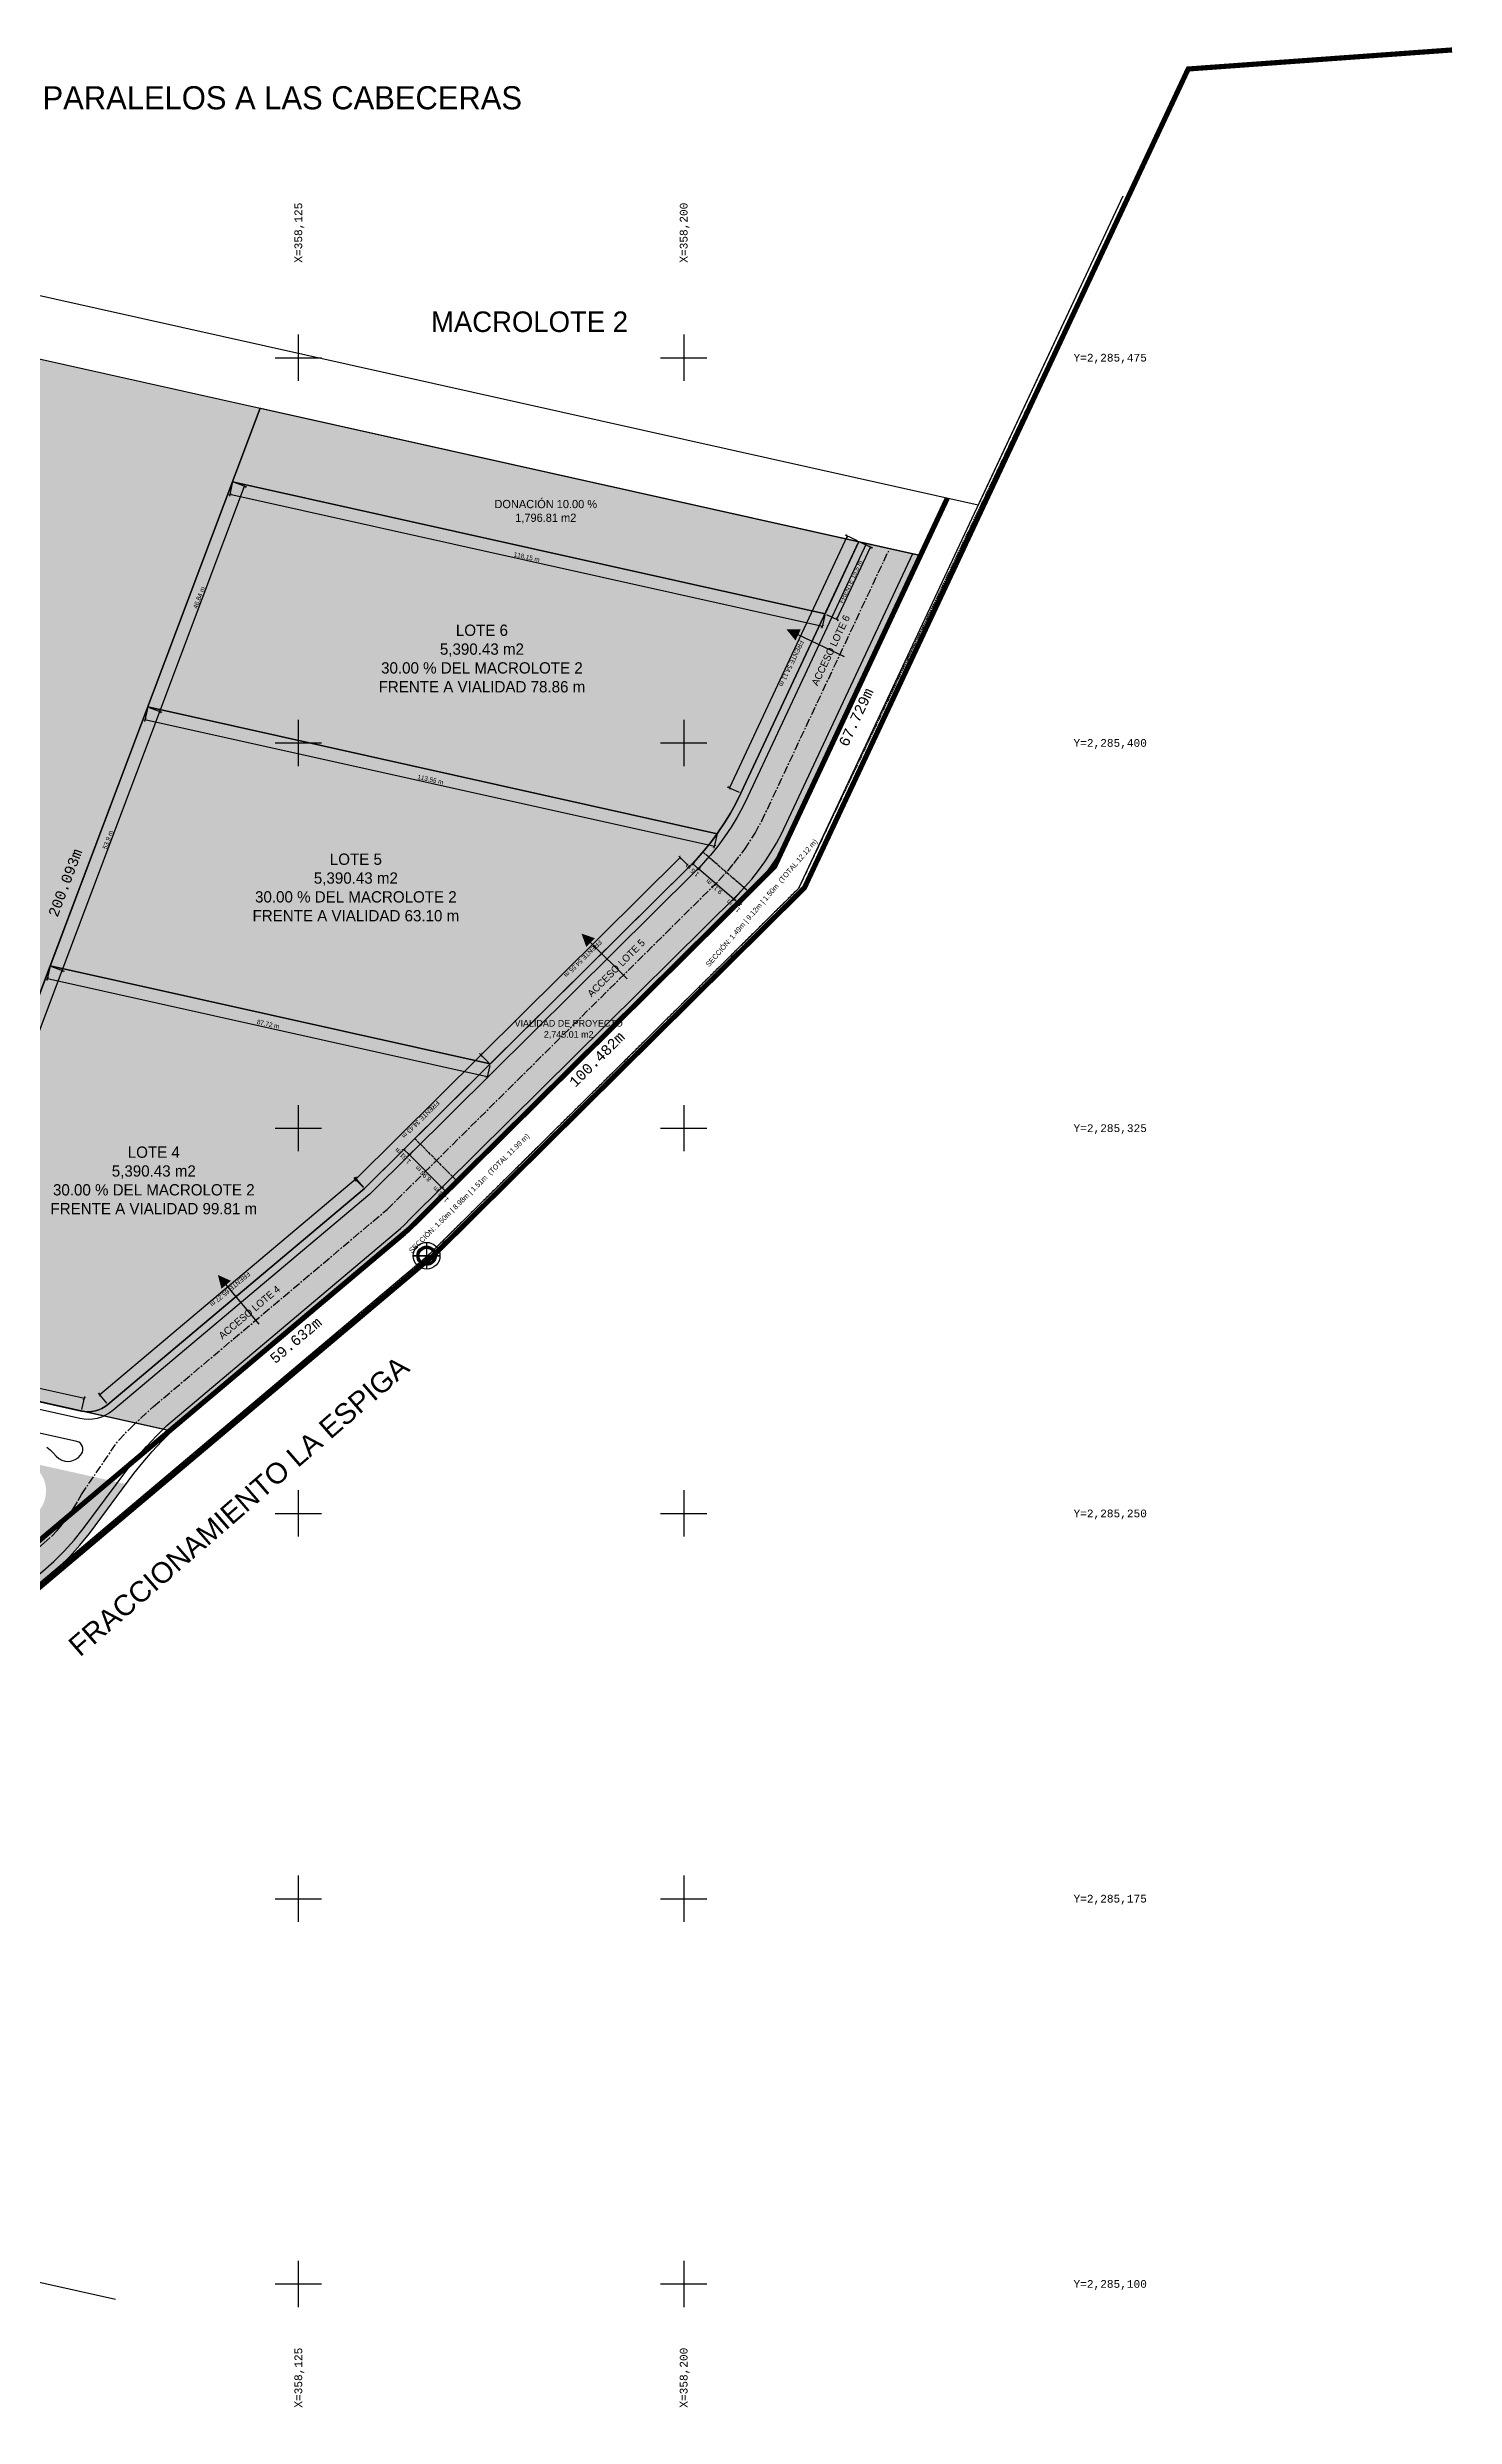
# Model space of a CAD drawing. Header units: metres. Extents: x 357773 to 358350, y 2285074 to 2285535.
# Drawn here: x 358076.2 to 358350, y 2285074.2 to 2285535.4 of the extents above; entities that cross this region are included whole.
import ezdxf
from ezdxf.enums import TextEntityAlignment as Align

# ---------------------------------------------------------------- set-up
doc = ezdxf.new("R2010")
doc.units = ezdxf.units.M
doc.header["$LTSCALE"] = 0.5
for name, pattern in [('CENTER', [5.08, 3.175, -0.635, 0.635, -0.635]), ('CENTRO1', [0.44, 0.2, -0.08, 0.08, -0.08]), ('DASHED', [1.524, 1.27, -0.254]), ('DASHED2', [0.762, 0.635, -0.127])]:
    doc.linetypes.add(name, pattern=pattern)
for name, color, linetype in [('_Ejido Menchaca', 4, 'Continuous'), ('_Traza', 7, 'Continuous'), ('_Traza Urbana', 5, 'Continuous'), ('COTAS', 6, 'Continuous'), ('CVL_RET_TX', 2, 'Continuous'), ('CVL_RETUTM', 8, 'Continuous'), ('DONACION', 3, 'Continuous'), ('Formato Catastro', 7, 'Continuous'), ('LOTES', 2, 'Continuous'), ('MOJONERA', 1, 'Continuous'), ('Polígono', 7, 'Continuous'), ('TEXTOS', 7, 'Continuous'), ('VIAL_ASFALTO', 8, 'Continuous'), ('ZONA PARCELADA', 7, 'Continuous')]:
    doc.layers.add(name, color=color, linetype=linetype)
doc.layers.add('Distancias', color=7, linetype='Continuous', plot=False)
doc.styles.add('ARIAL', font='arial.ttf')
doc.styles.add('MONOTXT4', font='monotxt4.shx')
doc.styles.add('OpenSansCondensed-Light', font='OpenSansCondensed-Light.ttf')
doc.dimstyles.new('COTAS_M', dxfattribs={"dimtxt": 0.9, "dimasz": 0.6, "dimexe": 0.4, "dimexo": 0.3, "dimgap": 0.2, "dimtad": 1, "dimzin": 12, "dimdsep": 46, "dimtxsty": 'OpenSansCondensed-Light', "dimblk": 'ARCHTICK', "dimcen": 2.5, "dimclrd": 256, "dimclre": 256, "dimclrt": 256, "dimazin": 3, "dimtfac": 0.5, "dimtmove": 2, "dimatfit": 3})

# ---------------------------------------------------------------- blocks, each defined once
blk = doc.blocks.new('5')
at = {"layer": 'MOJONERA', "ltscale": 0.05}
h = blk.add_hatch(color=256, dxfattribs=at)
edge = h.paths.add_edge_path()
edge.add_ellipse((137.546, 95.6), major_axis=(0.132, 0.132), ratio=1, start_angle=0, end_angle=360)
edge = h.paths.add_edge_path(flags=16)
edge.add_ellipse((137.546, 95.6), major_axis=(0.102, 0.102), ratio=1, start_angle=0, end_angle=360)
at = {"layer": 'MOJONERA', "const_width": 0.0289}
for points in [[(137.546, 95.343), (137.546, 95.857)], [(137.289, 95.6), (137.804, 95.6)]]:
    blk.add_lwpolyline(points, dxfattribs=at)
at = {"layer": 'MOJONERA', "ltscale": 0.05}
for major_axis, start_param, end_param in [((0.182, 0.182), 5.401458427801168, 11.68464373498075), ((0.132, 0.132), 5.401458427801197, 11.68464373498078), ((0.102, 0.102), 5.401458427801134, 11.68464373498072)]:
    blk.add_ellipse((137.546, 95.6), major_axis=major_axis, ratio=1, start_param=start_param, end_param=end_param, dxfattribs=at)
blk = doc.blocks.new('_ARCHTICK')
at = {"color": 0, "linetype": 'BYBLOCK', "const_width": 0.15}
blk.add_lwpolyline([(-0.5, -0.5), (0.5, 0.5)], dxfattribs=at)
blk = doc.blocks.new('*D12')
for p, q in [((358136.26, 2285315.17), (358086.34, 2285273.12)), ((358137.68, 2285313.49), (358136, 2285315.48)), ((358087.76, 2285271.44), (358086.08, 2285273.43))]:
    blk.add_line(p, q)
at = {"layer": 'Defpoints'}
for p in [(358136.26, 2285315.17), (358137.87, 2285313.26), (358087.95, 2285271.21)]:
    blk.add_point(p, dxfattribs=at)
at = {"layer": 'COTAS', "xscale": 0.6, "yscale": 0.6}
for p, rotation in [((358136.26, 2285315.17), 40.1090357097693), ((358086.34, 2285273.12), -139.8909642902307)]:
    blk.add_blockref('_ARCHTICK', p, dxfattribs=dict(at, rotation=rotation))
at = {"layer": 'COTAS', "insert": (358111.72, 2285293.65), "char_height": 0.9, "attachment_point": 5, "rotation": 220.109, "style": 'OpenSansCondensed-Light'}
blk.add_mtext('FRENTE 65.27 m', dxfattribs=at)
blk = doc.blocks.new('*D13')
for p, q in [((358047.15, 2285278.19), (358047.71, 2285280.73)), ((358083.36, 2285272.38), (358047.62, 2285280.34)), ((358082.89, 2285270.23), (358083.45, 2285272.77))]:
    blk.add_line(p, q)
at = {"layer": 'Defpoints'}
for p in [(358047.08, 2285277.9), (358082.82, 2285269.94), (358083.36, 2285272.38)]:
    blk.add_point(p, dxfattribs=at)
at = {"layer": 'COTAS', "xscale": 0.6, "yscale": 0.6}
for p, rotation in [((358047.62, 2285280.34), 167.444036286294), ((358083.36, 2285272.38), 347.444036286294)]:
    blk.add_blockref('_ARCHTICK', p, dxfattribs=dict(at, rotation=rotation))
at = {"layer": 'COTAS', "insert": (358065.35, 2285275.73), "char_height": 0.9, "attachment_point": 5, "rotation": 167.444, "style": 'OpenSansCondensed-Light'}
blk.add_mtext('36.62 m', dxfattribs=at)
blk = doc.blocks.new('*D14')
for p, q in [((358049.42, 2285277.02), (358079.05, 2285355.7)), ((358076.99, 2285356.48), (358079.42, 2285355.56)), ((358047.36, 2285277.79), (358049.79, 2285276.88))]:
    blk.add_line(p, q)
at = {"layer": 'Defpoints'}
for p in [(358076.71, 2285356.58), (358047.08, 2285277.9), (358049.42, 2285277.02)]:
    blk.add_point(p, dxfattribs=at)
at = {"layer": 'COTAS', "xscale": 0.6, "yscale": 0.6}
for p, rotation in [((358079.05, 2285355.7), 69.36419303695769), ((358049.42, 2285277.02), 249.3641930369577)]:
    blk.add_blockref('_ARCHTICK', p, dxfattribs=dict(at, rotation=rotation))
at = {"layer": 'COTAS', "insert": (358063.63, 2285316.59), "char_height": 0.9, "attachment_point": 5, "rotation": 69.3642, "style": 'OpenSansCondensed-Light'}
blk.add_mtext('84.08 m', dxfattribs=at)
blk = doc.blocks.new('*D15')
for p, q in [((358076.65, 2285356.29), (358076.08, 2285353.75)), ((358076.17, 2285354.14), (358161.78, 2285335.06)), ((358162.26, 2285337.21), (358161.69, 2285334.67))]:
    blk.add_line(p, q)
at = {"layer": 'Defpoints'}
for p in [(358076.71, 2285356.58), (358076.17, 2285354.14), (358162.33, 2285337.5)]:
    blk.add_point(p, dxfattribs=at)
at = {"layer": 'COTAS', "xscale": 0.6, "yscale": 0.6}
for p, rotation in [((358076.17, 2285354.14), 167.43422828448936), ((358161.78, 2285335.06), -12.565771715510639)]:
    blk.add_blockref('_ARCHTICK', p, dxfattribs=dict(at, rotation=rotation))
at = {"layer": 'COTAS', "insert": (358119.12, 2285345.24), "char_height": 0.9, "attachment_point": 5, "rotation": 347.4342, "style": 'OpenSansCondensed-Light'}
blk.add_mtext('87.72 m', dxfattribs=at)
blk = doc.blocks.new('*D16')
for p, q in [((358160.57, 2285339.27), (358136.11, 2285315.04)), ((358162.11, 2285337.71), (358160.28, 2285339.56)), ((358137.66, 2285313.47), (358135.83, 2285315.32))]:
    blk.add_line(p, q)
at = {"layer": 'Defpoints'}
for p in [(358160.57, 2285339.27), (358162.33, 2285337.5), (358137.87, 2285313.26)]:
    blk.add_point(p, dxfattribs=at)
at = {"layer": 'COTAS', "xscale": 0.6, "yscale": 0.6}
for p, rotation in [((358160.57, 2285339.27), 44.74503000060815), ((358136.11, 2285315.04), -135.25496999939185)]:
    blk.add_blockref('_ARCHTICK', p, dxfattribs=dict(at, rotation=rotation))
at = {"layer": 'COTAS', "insert": (358148.8, 2285326.69), "char_height": 0.9, "attachment_point": 5, "rotation": 224.745, "style": 'OpenSansCondensed-Light'}
blk.add_mtext('FRENTE 34.43 m', dxfattribs=at)
blk = doc.blocks.new('*D17')
for p, q in [((358199.31, 2285377.68), (358160.57, 2285339.27)), ((358200.86, 2285376.11), (358199.03, 2285377.96)), ((358162.11, 2285337.71), (358160.28, 2285339.56))]:
    blk.add_line(p, q)
at = {"layer": 'Defpoints'}
for p in [(358199.31, 2285377.68), (358201.07, 2285375.9), (358162.33, 2285337.5)]:
    blk.add_point(p, dxfattribs=at)
at = {"layer": 'COTAS', "xscale": 0.6, "yscale": 0.6}
for p, rotation in [((358199.31, 2285377.68), 44.74503000062737), ((358160.57, 2285339.27), -135.25496999937263)]:
    blk.add_blockref('_ARCHTICK', p, dxfattribs=dict(at, rotation=rotation))
at = {"layer": 'COTAS', "insert": (358180.4, 2285358.01), "char_height": 0.9, "attachment_point": 5, "rotation": 224.745, "style": 'OpenSansCondensed-Light'}
blk.add_mtext('FRENTE 54.55 m', dxfattribs=at)
blk = doc.blocks.new('*D18')
for p, q in [((358095.99, 2285406.92), (358098.42, 2285406)), ((358079.05, 2285355.7), (358098.05, 2285406.14)), ((358076.99, 2285356.48), (358079.42, 2285355.56))]:
    blk.add_line(p, q)
at = {"layer": 'Defpoints'}
for p in [(358095.71, 2285407.02), (358076.71, 2285356.58), (358079.05, 2285355.7)]:
    blk.add_point(p, dxfattribs=at)
at = {"layer": 'COTAS', "xscale": 0.6, "yscale": 0.6}
for p, rotation in [((358098.05, 2285406.14), 69.36419303691648), ((358079.05, 2285355.7), 249.36419303691648)]:
    blk.add_blockref('_ARCHTICK', p, dxfattribs=dict(at, rotation=rotation))
at = {"layer": 'COTAS', "insert": (358087.94, 2285381.15), "char_height": 0.9, "attachment_point": 5, "rotation": 69.3642, "style": 'OpenSansCondensed-Light'}
blk.add_mtext('53.9 m', dxfattribs=at)
blk = doc.blocks.new('*D19')
for p, q in [((358095.64, 2285406.73), (358095.07, 2285404.19)), ((358095.16, 2285404.58), (358205.99, 2285379.88)), ((358206.47, 2285382.03), (358205.9, 2285379.49))]:
    blk.add_line(p, q)
at = {"layer": 'Defpoints'}
for p in [(358095.71, 2285407.02), (358095.16, 2285404.58), (358206.53, 2285382.32)]:
    blk.add_point(p, dxfattribs=at)
at = {"layer": 'COTAS', "xscale": 0.6, "yscale": 0.6}
for p, rotation in [((358095.16, 2285404.58), 167.4342282846154), ((358205.99, 2285379.88), -12.565771715384626)]:
    blk.add_blockref('_ARCHTICK', p, dxfattribs=dict(at, rotation=rotation))
at = {"layer": 'COTAS', "insert": (358150.72, 2285392.86), "char_height": 0.9, "attachment_point": 5, "rotation": 347.4342, "style": 'OpenSansCondensed-Light'}
blk.add_mtext('113.55 m', dxfattribs=at)
blk = doc.blocks.new('*D20')
for p, q in [((358098.05, 2285406.14), (358114.55, 2285449.98)), ((358112.5, 2285450.75), (358114.93, 2285449.84)), ((358095.99, 2285406.92), (358098.42, 2285406))]:
    blk.add_line(p, q)
at = {"layer": 'Defpoints'}
for p in [(358112.21, 2285450.86), (358095.71, 2285407.02), (358098.05, 2285406.14)]:
    blk.add_point(p, dxfattribs=at)
at = {"layer": 'COTAS', "xscale": 0.6, "yscale": 0.6}
for p, rotation in [((358114.55, 2285449.98), 69.36419303699378), ((358098.05, 2285406.14), 249.36419303699378)]:
    blk.add_blockref('_ARCHTICK', p, dxfattribs=dict(at, rotation=rotation))
at = {"layer": 'COTAS', "insert": (358105.69, 2285428.29), "char_height": 0.9, "attachment_point": 5, "rotation": 69.3642, "style": 'OpenSansCondensed-Light'}
blk.add_mtext('46.84 m', dxfattribs=at)
blk = doc.blocks.new('*D21')
for p, q in [((358112.15, 2285450.57), (358111.58, 2285448.03)), ((358111.67, 2285448.42), (358226.99, 2285422.71)), ((358227.47, 2285424.86), (358226.9, 2285422.32))]:
    blk.add_line(p, q)
at = {"layer": 'Defpoints'}
for p in [(358111.67, 2285448.42), (358112.21, 2285450.86), (358227.53, 2285425.15)]:
    blk.add_point(p, dxfattribs=at)
at = {"layer": 'COTAS', "xscale": 0.6, "yscale": 0.6}
for p, rotation in [((358111.67, 2285448.42), 167.4342282845577), ((358226.99, 2285422.71), -12.565771715442322)]:
    blk.add_blockref('_ARCHTICK', p, dxfattribs=dict(at, rotation=rotation))
at = {"layer": 'COTAS', "insert": (358169.47, 2285436.2), "char_height": 0.9, "attachment_point": 5, "rotation": 347.4342, "style": 'OpenSansCondensed-Light'}
blk.add_mtext('118.15 m', dxfattribs=at)
blk = doc.blocks.new('*D22')
for p, q in [((358234.38, 2285439.06), (358236.74, 2285437.96)), ((358229.8, 2285424.09), (358236.37, 2285438.13)), ((358227.81, 2285425.03), (358230.16, 2285423.92))]:
    blk.add_line(p, q)
at = {"layer": 'Defpoints'}
for p in [(358234.11, 2285439.19), (358227.53, 2285425.15), (358229.8, 2285424.09)]:
    blk.add_point(p, dxfattribs=at)
at = {"layer": 'COTAS', "xscale": 0.6, "yscale": 0.6}
for p, rotation in [((358236.37, 2285438.13), 64.89355395375449), ((358229.8, 2285424.09), 244.8935539537545)]:
    blk.add_blockref('_ARCHTICK', p, dxfattribs=dict(at, rotation=rotation))
at = {"layer": 'COTAS', "insert": (358232.5, 2285431.39), "char_height": 0.9, "attachment_point": 5, "rotation": 64.8936, "style": 'OpenSansCondensed-Light'}
blk.add_mtext('FRENTE 15.5 m', dxfattribs=at)
blk = doc.blocks.new('*D23')
for p, q in [((358231.85, 2285440.25), (358208.89, 2285391.25)), ((358233.84, 2285439.32), (358231.48, 2285440.42)), ((358210.88, 2285390.32), (358208.52, 2285391.42))]:
    blk.add_line(p, q)
at = {"layer": 'Defpoints'}
for p in [(358231.85, 2285440.25), (358234.11, 2285439.19), (358211.15, 2285390.19)]:
    blk.add_point(p, dxfattribs=at)
at = {"layer": 'COTAS', "xscale": 0.6, "yscale": 0.6}
for p, rotation in [((358231.85, 2285440.25), 64.89355395416987), ((358208.89, 2285391.25), -115.10644604583013)]:
    blk.add_blockref('_ARCHTICK', p, dxfattribs=dict(at, rotation=rotation))
at = {"layer": 'COTAS', "insert": (358220.95, 2285415.47), "char_height": 0.9, "attachment_point": 5, "rotation": 244.8936, "style": 'OpenSansCondensed-Light'}
blk.add_mtext('FRENTE 54.11 m', dxfattribs=at)
blk = doc.blocks.new('*D30')
for p, q in [((358154.84, 2285315.32), (358152.64, 2285313.14)), ((358155.9, 2285314.26), (358153.7, 2285312.07)), ((358153.99, 2285312.36), (358152.93, 2285313.42))]:
    blk.add_line(p, q)
at = {"layer": 'Defpoints'}
for p in [(358155.06, 2285315.54), (358156.12, 2285314.47), (358153.99, 2285312.36)]:
    blk.add_point(p, dxfattribs=at)
at = {"layer": 'COTAS', "xscale": 0.6, "yscale": 0.6}
for p, rotation in [((358152.93, 2285313.42), 134.7450299981669), ((358153.99, 2285312.36), 314.7450299981669)]:
    blk.add_blockref('_ARCHTICK', p, dxfattribs=dict(at, rotation=rotation))
at = {"layer": 'COTAS', "insert": (358152.71, 2285312.15), "char_height": 0.9, "attachment_point": 5, "rotation": 134.745, "style": 'OpenSansCondensed-Light'}
blk.add_mtext('1.51 m', dxfattribs=at)
blk = doc.blocks.new('*D31')
for p, q in [((358148.53, 2285321.7), (358146.32, 2285319.52)), ((358152.93, 2285313.42), (358146.61, 2285319.8)), ((358154.84, 2285315.32), (358152.64, 2285313.14))]:
    blk.add_line(p, q)
at = {"layer": 'Defpoints'}
for p in [(358148.74, 2285321.91), (358155.06, 2285315.54), (358152.93, 2285313.42)]:
    blk.add_point(p, dxfattribs=at)
at = {"layer": 'COTAS', "xscale": 0.6, "yscale": 0.6}
for p, rotation in [((358146.61, 2285319.8), 134.74503000113876), ((358152.93, 2285313.42), 314.74503000113873)]:
    blk.add_blockref('_ARCHTICK', p, dxfattribs=dict(at, rotation=rotation))
at = {"layer": 'COTAS', "insert": (358149.31, 2285316.15), "char_height": 0.9, "attachment_point": 5, "rotation": 134.745, "style": 'OpenSansCondensed-Light'}
blk.add_mtext('8.98 m', dxfattribs=at)
blk = doc.blocks.new('*D32')
for p, q in [((358147.47, 2285322.77), (358145.26, 2285320.59)), ((358146.61, 2285319.8), (358145.55, 2285320.87)), ((358148.53, 2285321.7), (358146.32, 2285319.52))]:
    blk.add_line(p, q)
at = {"layer": 'Defpoints'}
for p in [(358146.61, 2285319.8), (358147.68, 2285322.98), (358148.74, 2285321.91)]:
    blk.add_point(p, dxfattribs=at)
at = {"layer": 'COTAS', "xscale": 0.6, "yscale": 0.6}
for p, rotation in [((358145.55, 2285320.87), 134.74502999422245), ((358146.61, 2285319.8), 314.7450299942225)]:
    blk.add_blockref('_ARCHTICK', p, dxfattribs=dict(at, rotation=rotation))
at = {"layer": 'COTAS', "insert": (358145.33, 2285319.6), "char_height": 0.9, "attachment_point": 5, "rotation": 134.745, "style": 'OpenSansCondensed-Light'}
blk.add_mtext('1.51 m', dxfattribs=at)
blk = doc.blocks.new('*D33')
for p, q in [((358211.56, 2285371.58), (358209.53, 2285369.24)), ((358210.93, 2285368.56), (358209.8, 2285369.54)), ((358212.69, 2285370.6), (358210.66, 2285368.26))]:
    blk.add_line(p, q)
at = {"layer": 'Defpoints'}
for p in [(358211.76, 2285371.81), (358212.89, 2285370.83), (358210.93, 2285368.56)]:
    blk.add_point(p, dxfattribs=at)
at = {"layer": 'COTAS', "xscale": 0.6, "yscale": 0.6}
for p, rotation in [((358209.8, 2285369.54), 139.1097886686263), ((358210.93, 2285368.56), 319.10978866862627)]:
    blk.add_blockref('_ARCHTICK', p, dxfattribs=dict(at, rotation=rotation))
at = {"layer": 'COTAS', "insert": (358209.67, 2285368.25), "char_height": 0.9, "attachment_point": 5, "rotation": 139.1098, "style": 'OpenSansCondensed-Light'}
blk.add_mtext('1.5 m', dxfattribs=at)
blk = doc.blocks.new('*D34')
for p, q in [((358204.67, 2285377.55), (358202.64, 2285375.21)), ((358209.8, 2285369.54), (358202.9, 2285375.51)), ((358211.56, 2285371.58), (358209.53, 2285369.24))]:
    blk.add_line(p, q)
at = {"layer": 'Defpoints'}
for p in [(358204.86, 2285377.78), (358209.8, 2285369.54), (358211.76, 2285371.81)]:
    blk.add_point(p, dxfattribs=at)
at = {"layer": 'COTAS', "xscale": 0.6, "yscale": 0.6}
for p, rotation in [((358202.9, 2285375.51), 139.10978867285613), ((358209.8, 2285369.54), 319.1097886728561)]:
    blk.add_blockref('_ARCHTICK', p, dxfattribs=dict(at, rotation=rotation))
at = {"layer": 'COTAS', "insert": (358205.92, 2285372.03), "char_height": 0.9, "attachment_point": 5, "rotation": 139.1098, "style": 'OpenSansCondensed-Light'}
blk.add_mtext('9.12 m', dxfattribs=at)
blk = doc.blocks.new('*D35')
for p, q in [((358203.53, 2285378.53), (358201.51, 2285376.19)), ((358202.9, 2285375.51), (358201.77, 2285376.49)), ((358204.67, 2285377.55), (358202.64, 2285375.21))]:
    blk.add_line(p, q)
at = {"layer": 'Defpoints'}
for p in [(358203.73, 2285378.76), (358202.9, 2285375.51), (358204.86, 2285377.78)]:
    blk.add_point(p, dxfattribs=at)
at = {"layer": 'COTAS', "xscale": 0.6, "yscale": 0.6}
for p, rotation in [((358201.77, 2285376.49), 139.10978867755304), ((358202.9, 2285375.51), 319.10978867755307)]:
    blk.add_blockref('_ARCHTICK', p, dxfattribs=dict(at, rotation=rotation))
at = {"layer": 'COTAS', "insert": (358201.65, 2285375.21), "char_height": 0.9, "attachment_point": 5, "rotation": 139.1098, "style": 'OpenSansCondensed-Light'}
blk.add_mtext('1.5 m', dxfattribs=at)

msp = doc.modelspace()

# ---------------------------------------------------------------- hatches: boundary and pattern name
h = msp.add_hatch(color=61)
h.dxf.hatch_style = 1
h.paths.add_polyline_path([(358019.021, 2285487.145), (357947.331, 2285300.145), (358047.082, 2285277.904), (358117.599, 2285465.16)])
h.paths.add_polyline_path([(357842.527, 2285310.852), (357772.598, 2285123.07), (357870.17, 2285100.389), (357941.727, 2285289.095)])
at = {"layer": 'DONACION', "transparency": 33554546}
msp.add_hatch(color=3, dxfattribs=at).paths.add_polyline_path([(358227.533, 2285425.155), (358112.214, 2285450.859), (358117.6, 2285465.16), (358234.11, 2285439.19)])
at = {"layer": 'LOTES', "transparency": 33554534}
for points in [[(358209.11, 2285386.3), (358207.97, 2285384.42), (358206.74, 2285382.6), (358206.533, 2285382.318), (358095.706, 2285407.021), (358112.214, 2285450.859), (358227.533, 2285425.155), (358234.11, 2285439.19), (358211.15, 2285390.19), (358210.17, 2285388.22)], [(358205.44, 2285380.83), (358204.06, 2285379.13), (358202.6, 2285377.48), (358201.07, 2285375.9), (358162.326, 2285337.499), (358076.711, 2285356.583), (358095.706, 2285407.021), (358206.533, 2285382.318)], [(358137.87, 2285313.26), (358087.95, 2285271.21), (358087.39, 2285270.79), (358086.79, 2285270.45), (358086.16, 2285270.17), (358085.51, 2285269.97), (358084.84, 2285269.85), (358084.15, 2285269.8), (358083.46, 2285269.83), (358082.82, 2285269.94), (358047.08, 2285277.9), (358076.711, 2285356.583), (358162.326, 2285337.499)]]:
    msp.add_hatch(color=2, dxfattribs=at).paths.add_polyline_path(points)
at = {"layer": 'TEXTOS'}
for points in [[(358220.025, 2285422.092), (358221.772, 2285419.939), (358222.798, 2285422.109)], [(358180.122, 2285362.881), (358181.046, 2285360.267), (358182.74, 2285361.967)], [(358109.348, 2285296.426), (358110.04, 2285293.74), (358111.876, 2285295.287)]]:
    msp.add_hatch(color=1, dxfattribs=at).paths.add_polyline_path(points)
at = {"layer": 'VIAL_ASFALTO', "transparency": 33554508}
for points in [[(358082.82, 2285269.94), (358083.46, 2285269.83), (358084.15, 2285269.8), (358084.84, 2285269.85), (358085.51, 2285269.97), (358086.16, 2285270.17), (358086.79, 2285270.45), (358087.39, 2285270.79), (358087.95, 2285271.21), (358137.87, 2285313.26), (358201.07, 2285375.9), (358202.6, 2285377.48), (358204.06, 2285379.13), (358205.44, 2285380.83), (358206.74, 2285382.6), (358207.97, 2285384.42), (358209.11, 2285386.3), (358210.17, 2285388.22), (358211.15, 2285390.19), (358234.11, 2285439.19), (358246.11, 2285436.51), (358217.37, 2285375.19), (358146, 2285304.45), (358100.41, 2285266.01)], [(357912.1, 2285117.35), (357912.81, 2285117.23), (357913.49, 2285117.2), (357914.18, 2285117.25), (357914.84, 2285117.37), (357915.5, 2285117.57), (357916.12, 2285117.84), (357916.72, 2285118.19), (357917.27, 2285118.6), (358073.76, 2285249.77), (358074.37, 2285250.36), (358074.89, 2285251.02), (358075.3, 2285251.74), (358075.61, 2285252.5), (358075.81, 2285253.3), (358075.9, 2285254.12), (358075.88, 2285254.96), (358075.74, 2285255.79), (358075.48, 2285256.6), (358075.12, 2285257.35), (358074.66, 2285258.04), (358074.11, 2285258.66), (358073.48, 2285259.19), (358072.79, 2285259.64), (358072.03, 2285259.99), (358071.21, 2285260.23), (358009.47, 2285273.99), (358091.49, 2285255.71), (358084.35, 2285246.08), (358082.49, 2285243.81), (358080.52, 2285241.64), (358078.43, 2285239.58), (358076.24, 2285237.63), (358002.97, 2285176.02), (357929.38, 2285113.52)]]:
    msp.add_hatch(color=8, dxfattribs=at).paths.add_polyline_path(points)

# ---------------------------------------------------------------- linework, layer by layer
at = {"layer": '_Ejido Menchaca', "linetype": 'DASHED2'}
msp.add_lwpolyline([(358284.35, 2285502.089), (358222.355, 2285371.673), (358150.058, 2285300.017), (357883.202, 2285074.491)], dxfattribs=at)
at = {"layer": '_Traza'}
for q in [(358047.082, 2285277.904), (358241.111, 2285437.629)]:
    msp.add_line((358117.599, 2285465.16), q, dxfattribs=at)
at = {"layer": '_Traza Urbana', "const_width": 1}
msp.add_lwpolyline([(358349.543, 2285534.91), (358298.189, 2285531.203), (358223.503, 2285371.798), (358151.241, 2285300.177), (357929.733, 2285113.441)], dxfattribs=at)
at = {"layer": '_Traza Urbana', "color": 3, "linetype": 'CENTRO1', "const_width": 1}
msp.add_lwpolyline([(358251.312, 2285447.65), (358217.692, 2285375.894), (358146.514, 2285305.347), (357897.468, 2285095.396)], dxfattribs=at)
at = {"layer": 'CVL_RETUTM', "color": 8, "linetype": 'Continuous'}
for p, q in [((358125, 2285479.5), (358125, 2285470.5)), ((358200, 2285479.5), (358200, 2285470.5)), ((358120.5, 2285475), (358129.5, 2285475)), ((358195.5, 2285475), (358204.5, 2285475)), ((358125, 2285404.5), (358125, 2285395.5)), ((358200, 2285404.5), (358200, 2285395.5)), ((358120.5, 2285400), (358129.5, 2285400)), ((358195.5, 2285400), (358204.5, 2285400)), ((358125, 2285329.5), (358125, 2285320.5)), ((358200, 2285329.5), (358200, 2285320.5)), ((358120.5, 2285325), (358129.5, 2285325)), ((358195.5, 2285325), (358204.5, 2285325)), ((358125, 2285254.5), (358125, 2285245.5)), ((358200, 2285254.5), (358200, 2285245.5)), ((358120.5, 2285250), (358129.5, 2285250)), ((358195.5, 2285250), (358204.5, 2285250)), ((358125, 2285179.5), (358125, 2285170.5)), ((358200, 2285179.5), (358200, 2285170.5)), ((358120.5, 2285175), (358129.5, 2285175)), ((358195.5, 2285175), (358204.5, 2285175)), ((358125, 2285104.5), (358125, 2285095.5)), ((358200, 2285104.5), (358200, 2285095.5)), ((358120.5, 2285100), (358129.5, 2285100)), ((358195.5, 2285100), (358204.5, 2285100))]:
    msp.add_line(p, q, dxfattribs=at)
at = {"layer": 'DONACION'}
msp.add_lwpolyline([(358227.533, 2285425.155), (358112.214, 2285450.859), (358117.6, 2285465.16), (358234.11, 2285439.19)], close=True, dxfattribs=at)
at = {"layer": 'LOTES'}
for points in [[(358209.11, 2285386.3), (358207.97, 2285384.42), (358206.74, 2285382.6), (358206.533, 2285382.318), (358095.706, 2285407.021), (358112.214, 2285450.859), (358227.533, 2285425.155), (358234.11, 2285439.19), (358211.15, 2285390.19), (358210.17, 2285388.22)], [(358205.44, 2285380.83), (358204.06, 2285379.13), (358202.6, 2285377.48), (358201.07, 2285375.9), (358162.326, 2285337.499), (358076.711, 2285356.583), (358095.706, 2285407.021), (358206.533, 2285382.318)], [(358137.87, 2285313.26), (358087.95, 2285271.21), (358087.39, 2285270.79), (358086.79, 2285270.45), (358086.16, 2285270.17), (358085.51, 2285269.97), (358084.84, 2285269.85), (358084.15, 2285269.8), (358083.46, 2285269.83), (358082.82, 2285269.94), (358047.08, 2285277.9), (358076.711, 2285356.583), (358162.326, 2285337.499)]]:
    msp.add_lwpolyline(points, close=True, dxfattribs=at)
at = {"layer": 'Polígono'}
for p, q in [((358047.082, 2285277.904, 2000), (358117.599, 2285465.16, 2000)), ((358117.599, 2285465.16, 2000), (358246.11, 2285436.515, 2000)), ((358246.11, 2285436.515, 2000), (358217.371, 2285375.185, 2000)), ((358217.371, 2285375.185, 2000), (358146.004, 2285304.451, 2000)), ((358146.004, 2285304.451, 2000), (358100.413, 2285266.013, 2000)), ((358100.413, 2285266.013, 2000), (358047.082, 2285277.904, 2000))]:
    msp.add_line(p, q, dxfattribs=at)
at = {"layer": 'Polígono', "const_width": 0.2, "elevation": 2000}
msp.add_lwpolyline([(358117.599, 2285465.16), (358246.11, 2285436.515), (358217.371, 2285375.185), (358146.004, 2285304.451), (358100.413, 2285266.013), (358047.082, 2285277.904)], close=True, dxfattribs=at)
msp.add_lwpolyline([(358246.11, 2285436.515), (358217.371, 2285375.185), (358146.004, 2285304.451), (358100.413, 2285266.013), (358047.082, 2285277.904), (358117.599, 2285465.16), (358244.61, 2285436.849)], dxfattribs=at)
at = {"layer": 'TEXTOS', "color": 1}
for p, q in [((358231.326, 2285416.75), (358222.285, 2285421.024)), ((358188.976, 2285354.058), (358181.893, 2285361.117)), ((358117.4, 2285286.865), (358110.958, 2285294.513))]:
    msp.add_line(p, q, dxfattribs=at)
at = {"layer": 'VIAL_ASFALTO', "linetype": 'DASHED'}
for p, q in [((358212.891, 2285370.827), (358203.731, 2285378.759)), ((358156.117, 2285314.467), (358147.678, 2285322.981))]:
    msp.add_line(p, q, dxfattribs=at)
at = {"layer": 'VIAL_ASFALTO'}
for points in [[(358235.61, 2285438.86), (358212.51, 2285389.56), (358211.5, 2285387.53), (358210.41, 2285385.54), (358209.23, 2285383.61), (358207.97, 2285381.74), (358206.63, 2285379.92), (358205.2, 2285378.16), (358203.7, 2285376.46), (358202.13, 2285374.83), (358138.89, 2285312.15), (358088.91, 2285270.06), (358088.21, 2285269.54), (358087.47, 2285269.11), (358086.68, 2285268.77), (358085.87, 2285268.51), (358085.03, 2285268.36), (358084.17, 2285268.3), (358083.31, 2285268.34), (358082.45, 2285268.48), (357945.2, 2285299.08), (357945.69, 2285300.51)], [(357945.69, 2285300.51), (358082.78, 2285269.94), (358083.46, 2285269.83), (358084.15, 2285269.8), (358084.84, 2285269.85), (358085.51, 2285269.97), (358086.16, 2285270.17), (358086.79, 2285270.45), (358087.39, 2285270.79), (358087.95, 2285271.21), (358137.87, 2285313.26), (358201.07, 2285375.9), (358202.6, 2285377.48), (358204.06, 2285379.13), (358205.44, 2285380.83), (358206.74, 2285382.6), (358207.97, 2285384.42), (358209.11, 2285386.3), (358210.17, 2285388.22), (358211.15, 2285390.19), (358234.11, 2285439.19)], [(357928.41, 2285114.66), (358002, 2285177.16), (358075.27, 2285238.78), (358077.41, 2285240.67), (358079.43, 2285242.67), (358081.35, 2285244.78), (358083.15, 2285246.99), (358091.82, 2285258.68), (358093.6, 2285260.9), (358095.46, 2285263.05), (358097.39, 2285265.12), (358099.41, 2285267.13), (358144.86, 2285305.44), (358145.57, 2285306.09), (358146.92, 2285307.47), (358210.4, 2285370.39), (358211.87, 2285371.92), (358213.26, 2285373.51), (358214.57, 2285375.17), (358215.81, 2285376.88), (358216.97, 2285378.64), (358218.05, 2285380.46), (358219.04, 2285382.32), (358244.61, 2285436.85)], [(358002.97, 2285176.02), (358076.24, 2285237.63), (358078.43, 2285239.58), (358080.52, 2285241.64), (358082.49, 2285243.81), (358084.35, 2285246.08), (358093.02, 2285257.78), (358094.75, 2285259.94), (358096.56, 2285262.03), (358098.45, 2285264.06), (358100.41, 2285266.01), (358145.85, 2285304.31), (358146.6, 2285304.99), (358147.31, 2285305.7), (358148.01, 2285306.43), (358211.46, 2285369.33), (358212.97, 2285370.91), (358214.41, 2285372.55), (358215.76, 2285374.26), (358217.04, 2285376.02), (358218.24, 2285377.84), (358219.35, 2285379.71), (358220.38, 2285381.64), (358246.11, 2285436.51)], [(358082.8, 2285261.63), (358082.99, 2285261.95), (358083.08, 2285262.31), (358083.09, 2285262.68), (358083, 2285263.05), (358082.83, 2285263.38), (358082.58, 2285263.65), (358082.28, 2285263.86), (358081.92, 2285263.99), (357943.72, 2285294.8)], [(358076.03, 2285262.9), (358076.7, 2285262.38), (358077.32, 2285261.81), (358077.9, 2285261.18), (358078.39, 2285260.72), (358078.97, 2285260.39), (358079.61, 2285260.19), (358080.28, 2285260.13), (358080.95, 2285260.23), (358081.58, 2285260.47), (358082.13, 2285260.85), (358082.59, 2285261.34), (358082.8, 2285261.63)], [(357958.95, 2285126.07), (358017.29, 2285113.15), (358089.39, 2285097.02)]]:
    msp.add_lwpolyline(points, dxfattribs=at)
at = {"layer": 'VIAL_ASFALTO', "color": 1, "linetype": 'CENTER'}
msp.add_lwpolyline([(357925.63, 2285117.99), (357999, 2285179.9), (358072.53, 2285241.63), (358075.54, 2285244.25), (358077.02, 2285245.59), (358078.07, 2285246.69), (358079.3, 2285248.16), (358081.17, 2285250.89), (358082.16, 2285252.5), (358082.8, 2285253.71), (358090.04, 2285264.28), (358092.44, 2285266.76), (358096.82, 2285270.83), (358142.31, 2285309.2), (358206.82, 2285373.19), (358208.64, 2285375.16), (358209.79, 2285376.53), (358211.88, 2285379.29), (358213.89, 2285382.44), (358215.21, 2285384.83), (358240.04, 2285437.71)], dxfattribs=at)
at = {"layer": 'ZONA PARCELADA', "color": 141}
msp.add_polyline3d([(358285.495, 2285506.435, 0), (358222.355, 2285371.673, 2000), (358150.058, 2285300.017, 2000), (357882.154, 2285074.169, 2000)], dxfattribs=at)
at = {"layer": 'ZONA PARCELADA', "color": 0}
msp.add_polyline3d([(357932.476, 2285506.435, 2000), (358018.973, 2285487.155, 2000), (358117.599, 2285465.16, 2000), (358246.11, 2285436.515, 2000), (358217.371, 2285375.185, 2000), (358146.004, 2285304.451, 2000), (358146.004, 2285304.451, 2000)], dxfattribs=at)
at = {"layer": 'ZONA PARCELADA', "color": 51}
msp.add_polyline3d([(358285.495, 2285506.435, 2000), (358257.325, 2285446.31, 2000), (357987.664, 2285506.435, 2000)], dxfattribs=at)

# ---------------------------------------------------------------- block references
at = {"layer": 'MOJONERA', "xscale": 10.12206374730272, "yscale": 10.12206374730272, "zscale": 10.12206374730272}
msp.add_blockref('5', (356757.718, 2284332.486), dxfattribs=at)

# ---------------------------------------------------------------- texts
at = {"layer": 'CVL_RET_TX', "color": 0, "style": 'MONOTXT4'}
for s, p in [('X=358,125', (358125, 2285505.18)), ('X=358,200', (358200, 2285505.18)), ('X=358,125', (358125, 2285087.589)), ('X=358,200', (358200, 2285087.589))]:
    msp.add_text(s, height=1.5, rotation=90, dxfattribs=at).set_placement(p, align=Align.MIDDLE_RIGHT)
for s, p in [('Y=2,285,475', (358290.155, 2285475)), ('Y=2,285,400', (358290.155, 2285400)), ('Y=2,285,325', (358290.155, 2285325)), ('Y=2,285,250', (358290.155, 2285250)), ('Y=2,285,175', (358290.155, 2285175)), ('Y=2,285,100', (358290.155, 2285100))]:
    msp.add_text(s, height=1.5, dxfattribs=at).set_placement(p, align=Align.MIDDLE_RIGHT)
at = {"layer": 'Distancias', "style": 'MONOTXT4'}
for s, rotation, p in [('67.729m', 64.89235, (358233.552, 2285405.001)), ('200.093m', 69.36452, (358079.628, 2285372.766)), ('100.482m', 44.74465, (358183.096, 2285338.398)), ('59.632m', 40.13407, (358124.497, 2285283.703))]:
    msp.add_text(s, height=2, rotation=rotation, dxfattribs=at).set_placement(p, align=Align.MIDDLE)
at = {"layer": 'Formato Catastro', "ltscale": 3, "insert": (358113.417, 2285251.427), "char_height": 4, "width": 289.34328, "attachment_point": 5, "rotation": 40.98702, "style": 'ARIAL'}
msp.add_mtext('\\A1;FRACCIONAMIENTO LA ESPIGA', dxfattribs=at)
at = {"layer": 'TEXTOS'}
msp.add_text('PROPUESTA 2 - DONACIÓN EN EL EXTREMO NORTE, CORTES PARALELOS A LAS CABECERAS', height=4.5, dxfattribs=at).set_placement((357892, 2285522), align=Align.BOTTOM_LEFT)
at = {"layer": 'TEXTOS', "color": 4}
msp.add_text('MACROLOTE 2', height=4, dxfattribs=at).set_placement((358170, 2285482), align=Align.MIDDLE_CENTER)
at = {"layer": 'TEXTOS', "color": 1}
for s, rotation, p in [('ACCESO LOTE 6', 64.69799, (358228.613, 2285418.032)), ('ACCESO LOTE 5', 45.09658, (358186.851, 2285356.175)), ('ACCESO LOTE 4', 40.10656, (358115.468, 2285289.16))]:
    msp.add_text(s, height=1.4, rotation=rotation, dxfattribs=at).set_placement(p, align=Align.MIDDLE_CENTER)
at = {"layer": 'TEXTOS'}
for s, rotation, p in [('SECCIÓN: 1.49m | 9.12m | 1.50m  (TOTAL 12.12 m)', 49.10979, (358215.159, 2285368.863)), ('SECCIÓN: 1.50m | 8.98m | 1.51m  (TOTAL 11.99 m)', 44.74503, (358158.229, 2285312.336))]:
    msp.add_text(s, height=1, rotation=rotation, dxfattribs=at).set_placement(p, align=Align.MIDDLE_CENTER)
at = {"layer": 'TEXTOS', "attachment_point": 5}
for s, insert, char_height in [('DONACIÓN 10.00 %\\P1,796.81 m2', (358173.162, 2285445.025), 1.6), ('LOTE 6\\P5,390.43 m2\\P30.00 % DEL MACROLOTE 2\\PFRENTE A VIALIDAD 78.86 m', (358160.734, 2285416.423), 2.2), ('LOTE 5\\P5,390.43 m2\\P30.00 % DEL MACROLOTE 2\\PFRENTE A VIALIDAD 63.10 m', (358136.202, 2285371.851), 2.2), ('VIALIDAD DE PROYECTO\\P2,745.01 m2', (358177.621, 2285344.225), 1.3), ('LOTE 4\\P5,390.43 m2\\P30.00 % DEL MACROLOTE 2\\PFRENTE A VIALIDAD 99.81 m', (358096.874, 2285314.819), 2.2)]:
    msp.add_mtext(s, dxfattribs=dict(at, insert=insert, char_height=char_height))

# ---------------------------------------------------------------- dimensions: what is measured, and where the dimension line sits
at = {"layer": 'COTAS'}
for base, p1, p2, angle, picture, middle in [((358098.045, 2285406.14), (358095.706, 2285407.021), (358112.214, 2285450.859), 69.36419, '*D20', (358105.691, 2285428.288)), ((358111.671, 2285448.419), (358112.214, 2285450.859), (358227.533, 2285425.155), 347.43423, '*D21', (358169.471, 2285436.201)), ((358079.051, 2285355.701), (358076.711, 2285356.583), (358095.706, 2285407.021), 69.36419, '*D18', (358087.94, 2285381.15)), ((358095.162, 2285404.581), (358095.706, 2285407.021), (358206.533, 2285382.318), 347.43423, '*D19', (358150.717, 2285392.864)), ((358202.899, 2285375.511), (358204.863, 2285377.779), (358203.731, 2285378.759), 139.10979, '*D35', (358201.646, 2285375.207)), ((358209.797, 2285369.538), (358211.76, 2285371.806), (358204.863, 2285377.779), 139.10979, '*D34', (358205.922, 2285372.033)), ((358210.927, 2285368.559), (358212.891, 2285370.827), (358211.76, 2285371.806), 139.10979, '*D33', (358209.674, 2285368.255)), ((358049.42, 2285277.019), (358047.08, 2285277.9), (358076.711, 2285356.583), 69.36419, '*D14', (358063.627, 2285316.589)), ((358076.167, 2285354.142), (358076.711, 2285356.583), (358162.326, 2285337.499), 347.43423, '*D15', (358119.116, 2285345.235)), ((358146.608, 2285319.8), (358148.739, 2285321.912), (358147.678, 2285322.981), 134.74503, '*D32', (358145.332, 2285319.596)), ((358152.927, 2285313.424), (358155.058, 2285315.536), (358148.739, 2285321.912), 134.74503, '*D31', (358149.306, 2285316.154)), ((358153.9866021, 2285312.3551483), (358156.1173415, 2285314.4670077), (358155.057892, 2285315.5359286), 134.74503, '*D30', (358152.7111186, 2285312.150458)), ((358083.363, 2285272.38), (358082.82, 2285269.94), (358047.08, 2285277.9), 167.44404, '*D13', (358065.352, 2285275.726))]:
    dim = msp.add_linear_dim(base=base, p1=p1, p2=p2, angle=angle, dimstyle='COTAS_M', dxfattribs=at)
    dim.commit()
    dim.dimension.update_dxf_attribs({"geometry": picture, "text_midpoint": middle})
for base, p1, p2, angle, picture, middle in [((358231.846, 2285440.251), (358234.11, 2285439.19), (358211.15, 2285390.19), 244.89355, '*D23', (358220.955, 2285415.475)), ((358229.797, 2285424.094), (358227.533, 2285425.155), (358234.11, 2285439.19), 64.89355, '*D22', (358232.497, 2285431.387)), ((358199.31, 2285377.676), (358201.07, 2285375.9), (358162.326, 2285337.499), 224.74503, '*D17', (358180.396, 2285358.013)), ((358160.566, 2285339.275), (358162.326, 2285337.499), (358137.87, 2285313.26), 224.74503, '*D16', (358148.796, 2285326.693)), ((358136.259, 2285315.172), (358137.87, 2285313.26), (358087.95, 2285271.21), 220.10904, '*D12', (358111.718, 2285293.65))]:
    dim = msp.add_linear_dim(base=base, p1=p1, p2=p2, angle=angle, text='FRENTE <>', dimstyle='COTAS_M', dxfattribs=at)
    dim.commit()
    dim.dimension.update_dxf_attribs({"geometry": picture, "text_midpoint": middle})

doc.saveas('drawing.dxf')
